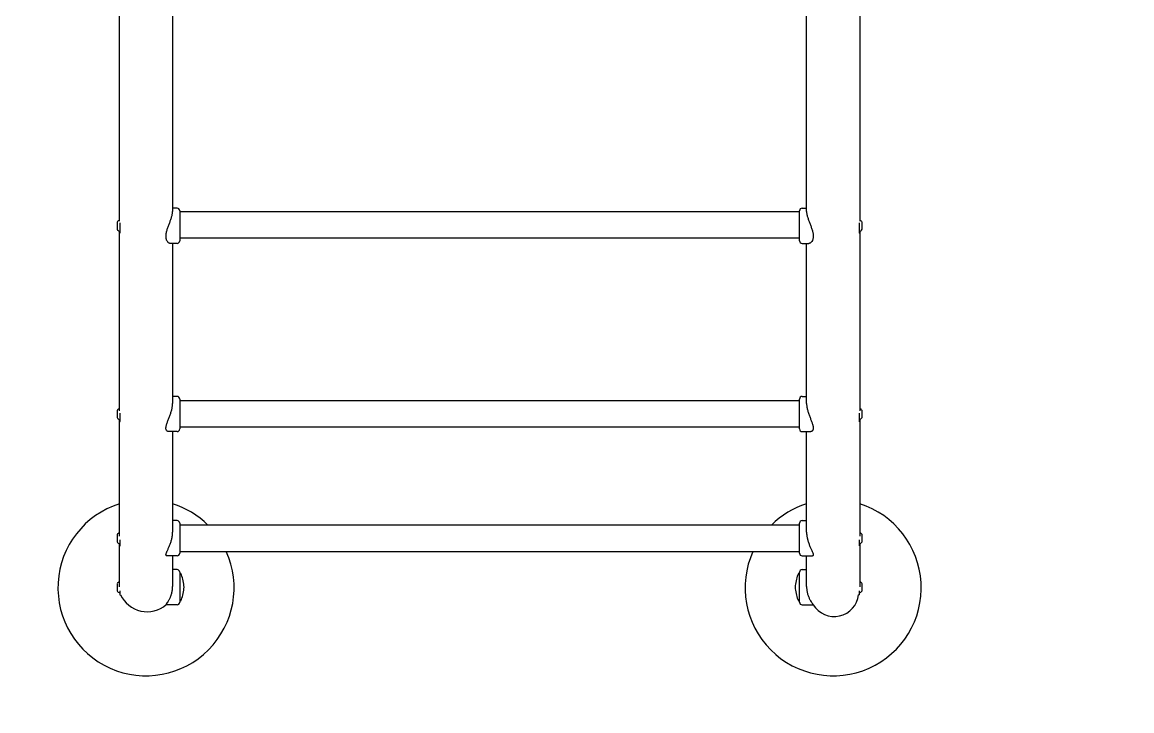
# Model space of a CAD drawing. Header units: millimetres. Extents: x -7616 to 421613, y 91067 to 341353.
# Drawn here: x 194363 to 195622, y 180523 to 181305 of the extents above; entities that cross this region are included whole.
import ezdxf

# ---------------------------------------------------------------- set-up
doc = ezdxf.new("R2010")
doc.units = ezdxf.units.MM
doc.header["$LTSCALE"] = 500
doc.header["$MEASUREMENT"] = 0
doc.linetypes.add('H0', pattern=[0.3, 0.2, -0.1])
doc.layers.add('e-plan', color=9, linetype='CONTINUOUS')

# ---------------------------------------------------------------- blocks, each defined once
blk = doc.blocks.new('A$C633402C3')
at = {"layer": 'e-plan'}
for p, q in [((121181.7, 89646.3), (121181.7, 89902.3)), ((122022, 89902.3), (122022, 89646.3)), ((121242, 89888.6), (121242, 89657.4)), ((121961.7, 89657.4), (121961.7, 89888.6)), ((121247, 89661.2), (121242, 89661.2)), ((121250, 89658.2), (121250, 89655.2)), ((121250, 89657.6), (121953.7, 89657.6)), ((121953.7, 89654.5), (121953.7, 89658.2)), ((121956.7, 89661.2), (121961.7, 89661.2)), ((121179, 89645.2), (121179, 89644.1)), ((121179, 89644.1), (121179, 89637.2)), ((121182, 89644.5), (121182, 89632.7)), ((121250, 89655.2), (121250, 89624.2)), ((121953.7, 89624.2), (121953.7, 89654.5)), ((122021.7, 89635.3), (122021.7, 89644.5)), ((122024.7, 89638.4), (122024.7, 89645.2)), ((121181.7, 89431.2), (121181.7, 89634.8)), ((121182, 89632.7), (121182.1, 89632.7)), ((122021.7, 89632.7), (122021.6, 89632.7)), ((122021.7, 89632.7), (122021.7, 89635.3)), ((122022, 89634.8), (122022, 89431.2)), ((122024.7, 89637.2), (122024.7, 89638.4)), ((121247, 89621.2), (121239.5, 89621.2)), ((121242, 89621.2), (121242, 89439.4)), ((121250, 89627.6), (121953.7, 89627.6)), ((121956.7, 89621.2), (121964.3, 89621.2)), ((121961.7, 89439.4), (121961.7, 89621.2)), ((121247, 89447.4), (121242, 89447.4)), ((121250, 89444.4), (121250, 89437.9)), ((121250, 89442.9), (121953.7, 89442.9)), ((121953.7, 89437), (121953.7, 89444.4)), ((121956.7, 89447.4), (121961.7, 89447.4)), ((121179, 89431.4), (121179, 89429.4)), ((121179, 89429.4), (121179, 89423.4)), ((121250, 89437.9), (121250, 89410.4)), ((121953.7, 89410.4), (121953.7, 89437)), ((122024.7, 89423.9), (122024.7, 89431.4)), ((121181.7, 89288.5), (121181.7, 89421)), ((121182, 89428.3), (121182, 89418.9)), ((121182, 89418.9), (121182.5, 89418.9)), ((122021.7, 89418.9), (122021.2, 89418.9)), ((122021.7, 89419.9), (122021.7, 89428.3)), ((122021.7, 89418.9), (122021.7, 89419.9)), ((122022, 89421), (122022, 89288.5)), ((122024.7, 89423.4), (122024.7, 89423.9)), ((121247, 89407.4), (121237.3, 89407.4)), ((121242, 89407.4), (121242, 89293.1)), ((121250, 89412.9), (121953.7, 89412.9)), ((121956.7, 89407.4), (121966.5, 89407.4)), ((121961.7, 89293.1), (121961.7, 89407.4)), ((121247, 89306.4), (121242, 89306.4)), ((121956.7, 89306.4), (121961.7, 89306.4)), ((121250, 89303.4), (121250, 89292.5)), ((121250, 89301.4), (121953.7, 89301.4)), ((121250, 89292.5), (121250, 89269.4)), ((121953.7, 89291.4), (121953.7, 89303.4)), ((121953.7, 89269.4), (121953.7, 89291.4)), ((121179, 89290.4), (121179, 89287.3)), ((121179, 89287.3), (121179, 89282.4)), ((121181.7, 89231), (121181.7, 89280)), ((121182, 89284.7), (121182, 89277.9)), ((122021.7, 89278), (122021.7, 89284.7)), ((122022, 89280), (122022, 89231)), ((122024.7, 89282.4), (122024.7, 89290.4)), ((122024.7, 89282.4), (122024.7, 89282.4)), ((121182, 89277.9), (121182.8, 89277.9)), ((121247, 89266.4), (121235.4, 89266.4)), ((121242, 89266.4), (121242, 89231.6)), ((121250, 89271.4), (121953.7, 89271.4)), ((121956.7, 89266.4), (121968.4, 89266.4)), ((121961.7, 89231.6), (121961.7, 89266.4)), ((122021.7, 89277.9), (122020.9, 89277.9)), ((122021.7, 89277.9), (122021.7, 89278)), ((121247, 89250.7), (121242, 89250.7)), ((121250, 89247.7), (121250, 89231.9)), ((121953.7, 89230.7), (121953.7, 89247.7)), ((121956.7, 89250.7), (121961.7, 89250.7)), ((121179, 89234.7), (121179, 89230.5)), ((121179, 89230.5), (121179, 89226.7)), ((121250, 89231.9), (121250, 89213.7)), ((121953.7, 89213.7), (121953.7, 89230.7)), ((122024.7, 89234.7), (122024.7, 89234.7)), ((122024.7, 89226.7), (122024.7, 89234.7)), ((121182, 89226.7), (121182, 89222.2)), ((121182, 89222.2), (121182.9, 89222.2)), ((122021.7, 89222.2), (122020.8, 89222.2)), ((122021.7, 89222.2), (122021.7, 89226.7)), ((121247, 89210.7), (121234.4, 89210.7)), ((121956.7, 89210.7), (121969.3, 89210.7))]:
    blk.add_line(p, q, dxfattribs=at)
blk.add_lwpolyline([(121601.9, 87628.4), (121991.9, 87628.4, 0.403069), (123590.7, 89167.3), (123590.7, 91505.1, 0.403069), (121991.9, 93044), (121601.9, 93044), (121211.8, 93044, 0.403069), (119613, 91505.1), (119613, 89167.3, 0.403069), (121211.8, 87628.4)], format="xyb", close=True, dxfattribs=at)
for centre, radius, start, end in [((121247, 89658.2), 3, 0, 90), ((121956.7, 89658.2), 3, 90, 180), ((121183.5, 89642.9), 5, 110.6129, 152.792), ((122020.3, 89642.9), 5, 27.208, 69.3871), ((121183.5, 89639.5), 5, 207.208, 252.3942), ((122020.3, 89639.5), 5, 287.6058, 332.792), ((121247, 89624.2), 3, 270, 0), ((121956.7, 89624.2), 3, 180, 270), ((121247, 89444.4), 3, 0, 90), ((121956.7, 89444.4), 3, 90, 180), ((121183.5, 89429.1), 5, 110.6129, 152.792), ((122020.3, 89429.1), 5, 27.208, 69.3871), ((121183.5, 89425.7), 5, 207.208, 253.1808), ((122020.3, 89425.7), 5, 286.8192, 332.792), ((121247, 89410.4), 3, 270, 0), ((121956.7, 89410.4), 3, 180, 270), ((121211.8, 89230.1), 100, 107.5257, 24.3528), ((121211.8, 89230.1), 100, 45.4267, 72.4304), ((121991.9, 89230.1), 100, 155.6472, 72.4743), ((121991.9, 89230.1), 100, 107.5696, 134.5733), ((121247, 89303.4), 3, 0, 90), ((121956.7, 89303.4), 3, 90, 180), ((121183.5, 89288.1), 5, 110.6129, 152.792), ((122020.3, 89288.1), 5, 27.208, 69.3871), ((121183.5, 89284.7), 5, 207.208, 253.1808), ((122020.3, 89284.7), 5, 286.8192, 332.792), ((121247, 89269.4), 3, 270, 0), ((121956.7, 89269.4), 3, 180, 270), ((121247, 89247.7), 3, 0, 90), ((121249.3, 89243.9), 2.93, 19.9383, 75.0143), ((121203, 89227.1), 52.1, 3.9763, 19.9383), ((122000.7, 89227.1), 52.1, 160.0617, 176.0237), ((121954.5, 89243.9), 2.93, 104.9857, 160.0617), ((121956.7, 89247.7), 3, 90, 180), ((121183.5, 89232.5), 5, 110.6129, 152.792), ((121203, 89234.4), 52.1, 340.0617, 356.0237), ((122000.7, 89234.4), 52.1, 183.9763, 199.9383), ((122020.3, 89232.5), 5, 27.208, 69.3871), ((121183.5, 89229), 5, 207.208, 253.1808), ((121213, 89235.9), 33, 204.4604, 310.7104), ((121249.3, 89217.6), 2.93, 284.9857, 340.0617), ((121954.5, 89217.6), 2.93, 199.9383, 255.0143), ((121993.1, 89225.4), 27.9, 211.6942, 353.4615), ((122020.3, 89229), 5, 286.8192, 332.792), ((121247, 89213.7), 3, 270, 0), ((121956.7, 89213.7), 3, 180, 270)]:
    blk.add_arc(centre, radius, start, end, dxfattribs=at)
for points, knots in [([(121239.5, 89621.2), (121239.3, 89621.2), (121239.1, 89621.2), (121238.6, 89621.3), (121238.4, 89621.4), (121237.7, 89621.8), (121237.2, 89622.1), (121236.5, 89622.9), (121236.3, 89623.1), (121235.9, 89623.7), (121235.7, 89624), (121235.3, 89624.8), (121235.1, 89625.1), (121234.9, 89625.8), (121234.9, 89626), (121234.8, 89626.4), (121234.7, 89626.6), (121234.5, 89627.8), (121234.4, 89628.9), (121234.5, 89630.2), (121234.5, 89630.5), (121234.5, 89631.1), (121234.6, 89631.4), (121234.7, 89632.3), (121234.8, 89632.9), (121235.1, 89634.1), (121235.2, 89634.8), (121235.6, 89636), (121235.7, 89636.6), (121236.4, 89638.6), (121236.8, 89639.8), (121237.5, 89641.7), (121237.8, 89642.4), (121238.2, 89643.6), (121238.5, 89644.2), (121239.2, 89646.1), (121239.6, 89647.3), (121240.2, 89649.1), (121240.4, 89649.7), (121240.8, 89650.9), (121241, 89651.5), (121241.3, 89652.6), (121241.4, 89653.1), (121241.6, 89654.2), (121241.7, 89654.7), (121242, 89656), (121242, 89656.7), (121242, 89657.4)], [0.04150732, 0.04150732, 0.04150732, 0.04150732, 0.04352274, 0.04352274, 0.04553817, 0.04553817, 0.04956902, 0.04956902, 0.05158444, 0.05158444, 0.05359986, 0.05359986, 0.05561529, 0.05561529, 0.056623, 0.056623, 0.05763071, 0.05763071, 0.06166156, 0.06166156, 0.06266927, 0.06266927, 0.06367699, 0.06367699, 0.06569241, 0.06569241, 0.06770783, 0.06770783, 0.06972326, 0.06972326, 0.07375411, 0.07375411, 0.07576953, 0.07576953, 0.07778495, 0.07778495, 0.0818158, 0.0818158, 0.08383123, 0.08383123, 0.08584665, 0.08584665, 0.08786207, 0.08786207, 0.0898775, 0.0898775, 0.09332813, 0.09332813, 0.09332813, 0.09332813]), ([(121961.7, 89657.4), (121961.7, 89657.2), (121961.7, 89656.9), (121961.8, 89656.2), (121961.8, 89655.7), (121962, 89654.8), (121962.1, 89654.3), (121962.2, 89653.5), (121962.3, 89653.2), (121962.4, 89652.7), (121962.5, 89652.4), (121962.9, 89651), (121963.2, 89649.9), (121963.9, 89648.1), (121964.1, 89647.4), (121964.5, 89646.2), (121964.8, 89645.6), (121965.5, 89643.7), (121965.9, 89642.5), (121966.4, 89641.2)], [0.16526052, 0.16526052, 0.16526052, 0.16526052, 0.16654521, 0.16654521, 0.16856763, 0.16856763, 0.17059005, 0.17059005, 0.17160126, 0.17160126, 0.17261248, 0.17261248, 0.17665732, 0.17665732, 0.17867974, 0.17867974, 0.18070217, 0.18070217, 0.18474701, 0.18474701, 0.18474701, 0.18474701]), ([(121966.4, 89641.2), (121966.9, 89639.9), (121967.3, 89638.6), (121968, 89636.8), (121968.1, 89636.1), (121968.4, 89635.2), (121968.5, 89634.9), (121968.6, 89634.3), (121968.7, 89633.9), (121969.1, 89632.4), (121969.2, 89631.2), (121969.3, 89629.8), (121969.3, 89629.5), (121969.3, 89629), (121969.3, 89628.7), (121969.2, 89627.9), (121969.2, 89627.4), (121969, 89626.5), (121968.9, 89626), (121968.6, 89625.2), (121968.5, 89624.8), (121967.9, 89623.7), (121967.5, 89623.2), (121966.8, 89622.4), (121966.6, 89622.2), (121966.1, 89621.8), (121965.9, 89621.7), (121965.4, 89621.4), (121965.2, 89621.4), (121964.7, 89621.2), (121964.5, 89621.2), (121964.2, 89621.2), (121964.2, 89621.2), (121964.2, 89621.2)], [0.0554057, 0.0554057, 0.0554057, 0.0554057, 0.05944469, 0.05944469, 0.06146418, 0.06146418, 0.06247393, 0.06247393, 0.06348367, 0.06348367, 0.06752266, 0.06752266, 0.06853241, 0.06853241, 0.06954215, 0.06954215, 0.07156165, 0.07156165, 0.07358114, 0.07358114, 0.07560063, 0.07560063, 0.07963962, 0.07963962, 0.08165912, 0.08165912, 0.08367861, 0.08367861, 0.0856981, 0.0856981, 0.0877176, 0.0877176, 0.08782678, 0.08782678, 0.08782678, 0.08782678]), ([(121237.3, 89407.4), (121236.8, 89407.4), (121236.4, 89407.5), (121235.8, 89407.9), (121235.6, 89408), (121235.3, 89408.3), (121235.2, 89408.4), (121235.1, 89408.6), (121235, 89408.7), (121234.7, 89409.4), (121234.5, 89410), (121234.4, 89410.9), (121234.4, 89411.1), (121234.4, 89411.5), (121234.4, 89411.8), (121234.5, 89412.4), (121234.6, 89412.9), (121234.7, 89413.8), (121234.8, 89414.3), (121235.1, 89415.3), (121235.3, 89415.9), (121235.8, 89417.5), (121236.2, 89418.6), (121236.9, 89420.4), (121237.1, 89421), (121237.6, 89422.3), (121237.9, 89422.9), (121238.3, 89424.1), (121238.6, 89424.7), (121239, 89426), (121239.3, 89426.6), (121239.9, 89428.6), (121240.3, 89429.8), (121240.9, 89431.7), (121241, 89432.4), (121241.3, 89433.3), (121241.3, 89433.7), (121241.5, 89434.3), (121241.5, 89434.6), (121241.8, 89436.1), (121241.9, 89437.3), (121242, 89438.8), (121242, 89439.1), (121242, 89439.4)], [0.0554057, 0.0554057, 0.0554057, 0.0554057, 0.05944469, 0.05944469, 0.06146418, 0.06146418, 0.06247393, 0.06247393, 0.06348367, 0.06348367, 0.06752266, 0.06752266, 0.06853241, 0.06853241, 0.06954215, 0.06954215, 0.07156165, 0.07156165, 0.07358114, 0.07358114, 0.07560063, 0.07560063, 0.07963962, 0.07963962, 0.08165912, 0.08165912, 0.08367861, 0.08367861, 0.0856981, 0.0856981, 0.0877176, 0.0877176, 0.09175658, 0.09175658, 0.09377608, 0.09377608, 0.09478582, 0.09478582, 0.09579557, 0.09579557, 0.09983456, 0.09983456, 0.10097028, 0.10097028, 0.10097028, 0.10097028]), ([(121961.7, 89439.4), (121961.7, 89439.1), (121961.7, 89438.9), (121961.8, 89438), (121961.8, 89437.5), (121961.9, 89436.3), (121962, 89435.7), (121962.4, 89433.8), (121962.6, 89432.5), (121963.2, 89430.6), (121963.4, 89430), (121963.8, 89428.7), (121964, 89428), (121964.2, 89427.4)], [0.1574589, 0.1574589, 0.1574589, 0.1574589, 0.15845493, 0.15845493, 0.1604724, 0.1604724, 0.16248986, 0.16248986, 0.16652479, 0.16652479, 0.16854225, 0.16854225, 0.17055971, 0.17055971, 0.17055971, 0.17055971]), ([(121964.2, 89427.4), (121964.4, 89426.7), (121964.7, 89426.1), (121965.1, 89424.8), (121965.4, 89424.2), (121966.1, 89422.3), (121966.6, 89421.1), (121967.2, 89419.4), (121967.5, 89418.8), (121967.9, 89417.6), (121968.1, 89417.1), (121968.4, 89416), (121968.6, 89415.4), (121968.8, 89414.7), (121968.9, 89414.4), (121969, 89413.9), (121969, 89413.7), (121969.3, 89412.4), (121969.3, 89411.6), (121969.3, 89410.6), (121969.3, 89410.5), (121969.2, 89410.1), (121969.2, 89409.9), (121969.1, 89409.5), (121968.9, 89409.2), (121968.7, 89408.7), (121968.5, 89408.4), (121968.2, 89408.1), (121968, 89407.9), (121967.4, 89407.5), (121966.9, 89407.4), (121966.4, 89407.4), (121966.4, 89407.4), (121966.4, 89407.4)], [0.04150732, 0.04150732, 0.04150732, 0.04150732, 0.04352274, 0.04352274, 0.04553817, 0.04553817, 0.04956902, 0.04956902, 0.05158444, 0.05158444, 0.05359986, 0.05359986, 0.05561529, 0.05561529, 0.056623, 0.056623, 0.05763071, 0.05763071, 0.06166156, 0.06166156, 0.06266927, 0.06266927, 0.06367699, 0.06367699, 0.06569241, 0.06569241, 0.06770783, 0.06770783, 0.06972326, 0.06972326, 0.07375411, 0.07375411, 0.07386635, 0.07386635, 0.07386635, 0.07386635]), ([(121235.4, 89266.4), (121235.2, 89266.4), (121235, 89266.4), (121234.8, 89266.5), (121234.7, 89266.6), (121234.5, 89266.9), (121234.5, 89267.1), (121234.4, 89267.4), (121234.4, 89267.5), (121234.4, 89267.7), (121234.5, 89267.8), (121234.6, 89268.5), (121234.7, 89269.2), (121235.1, 89270.1), (121235.2, 89270.3), (121235.4, 89270.7), (121235.4, 89270.9), (121235.7, 89271.5), (121235.9, 89272), (121236.3, 89272.9), (121236.5, 89273.4), (121237, 89274.4), (121237.2, 89274.9), (121238, 89276.5), (121238.4, 89277.6), (121239.1, 89279.4), (121239.4, 89280), (121239.8, 89281.2), (121240, 89281.8), (121240.6, 89283.7), (121241, 89285), (121241.3, 89286.7), (121241.4, 89287), (121241.5, 89287.7), (121241.6, 89288), (121241.7, 89289), (121241.8, 89289.7), (121241.9, 89291), (121242, 89291.6), (121242, 89292.6), (121242, 89292.8), (121242, 89293.1)], [0.07241285, 0.07241285, 0.07241285, 0.07241285, 0.07443361, 0.07443361, 0.07645437, 0.07645437, 0.07847512, 0.07847512, 0.0794855, 0.0794855, 0.08049588, 0.08049588, 0.0845374, 0.0845374, 0.08554778, 0.08554778, 0.08655816, 0.08655816, 0.08857892, 0.08857892, 0.09059967, 0.09059967, 0.09262043, 0.09262043, 0.09666195, 0.09666195, 0.09868271, 0.09868271, 0.10070346, 0.10070346, 0.10474498, 0.10474498, 0.10575536, 0.10575536, 0.10676574, 0.10676574, 0.1087865, 0.1087865, 0.11080726, 0.11080726, 0.11172492, 0.11172492, 0.11172492, 0.11172492]), ([(121961.7, 89293.1), (121961.7, 89292.9), (121961.7, 89292.6), (121961.8, 89291.7), (121961.8, 89291), (121962, 89289), (121962.2, 89287.7), (121962.5, 89286.4)], [0.14698297, 0.14698297, 0.14698297, 0.14698297, 0.147840554, 0.147840554, 0.149859628, 0.149859628, 0.153897776, 0.153897776, 0.153897776, 0.153897776]), ([(121962.5, 89286.4), (121962.6, 89286), (121962.6, 89285.7), (121962.8, 89285), (121962.9, 89284.7), (121963.1, 89283.7), (121963.3, 89283.1), (121963.7, 89281.8), (121963.9, 89281.2), (121964.4, 89280), (121964.6, 89279.4), (121965.3, 89277.6), (121965.8, 89276.5), (121966.5, 89274.9), (121966.7, 89274.4), (121967.2, 89273.4), (121967.4, 89272.9), (121968, 89271.5), (121968.4, 89270.7), (121968.8, 89269.7), (121968.8, 89269.5), (121969, 89269.2), (121969, 89269), (121969.2, 89268.5), (121969.2, 89268.2), (121969.3, 89267.8), (121969.3, 89267.7), (121969.3, 89267.5), (121969.3, 89267.4), (121969.3, 89267.1), (121969.2, 89266.9), (121969.1, 89266.6), (121969, 89266.5), (121968.7, 89266.4), (121968.6, 89266.4), (121968.4, 89266.4)], [0.02467936, 0.02467936, 0.02467936, 0.02467936, 0.02568886, 0.02568886, 0.02669836, 0.02669836, 0.02871736, 0.02871736, 0.03073636, 0.03073636, 0.03275537, 0.03275537, 0.03679337, 0.03679337, 0.03881237, 0.03881237, 0.04083137, 0.04083137, 0.04486937, 0.04486937, 0.04587888, 0.04587888, 0.04688838, 0.04688838, 0.04890738, 0.04890738, 0.04991688, 0.04991688, 0.05092638, 0.05092638, 0.05294538, 0.05294538, 0.05496438, 0.05496438, 0.05697863, 0.05697863, 0.05697863, 0.05697863]), ([(121234.4, 89210.7), (121234.4, 89210.7), (121234.4, 89210.8), (121234.4, 89210.8), (121234.5, 89210.8), (121234.5, 89210.9), (121234.6, 89211), (121234.8, 89211.3), (121234.9, 89211.5), (121235.2, 89211.9), (121235.3, 89212.1), (121235.9, 89212.9), (121236.3, 89213.5), (121237, 89214.5), (121237.2, 89214.9), (121237.7, 89215.7), (121237.9, 89216.2), (121238.7, 89217.5), (121239.1, 89218.5), (121239.7, 89219.8), (121239.8, 89220.1), (121240, 89220.6), (121240.1, 89220.9), (121240.4, 89221.8), (121240.6, 89222.4), (121241.1, 89224.1), (121241.4, 89225.4), (121241.8, 89228), (121242, 89229.4), (121242, 89231), (121242, 89231.3), (121242, 89231.6)], [0.05012356, 0.05012356, 0.05012356, 0.05012356, 0.0511315, 0.0511315, 0.05213944, 0.05213944, 0.05415531, 0.05415531, 0.05617119, 0.05617119, 0.05818706, 0.05818706, 0.06221882, 0.06221882, 0.06423469, 0.06423469, 0.06625057, 0.06625057, 0.07028232, 0.07028232, 0.07129026, 0.07129026, 0.07229819, 0.07229819, 0.07431407, 0.07431407, 0.07834582, 0.07834582, 0.08237757, 0.08237757, 0.0832967, 0.0832967, 0.0832967, 0.0832967]), ([(121961.7, 89230.7), (121961.8, 89230.1), (121961.8, 89229.4), (121961.9, 89228.4), (121961.9, 89228.1), (121962, 89227.4), (121962.1, 89227.1), (121962.3, 89225.4), (121962.6, 89224.2), (121963.3, 89221.7), (121963.7, 89220.6), (121964.4, 89219), (121964.6, 89218.5), (121965.1, 89217.5), (121965.3, 89217), (121966, 89215.7), (121966.5, 89214.9), (121967.2, 89213.8), (121967.4, 89213.5), (121967.8, 89212.9), (121968, 89212.6), (121968.4, 89212.1), (121968.6, 89211.9), (121968.9, 89211.5), (121969, 89211.3), (121969.3, 89210.9), (121969.3, 89210.7), (121969.3, 89210.7)], [0.04698782, 0.04698782, 0.04698782, 0.04698782, 0.04901006, 0.04901006, 0.05002118, 0.05002118, 0.0510323, 0.0510323, 0.05507678, 0.05507678, 0.05912126, 0.05912126, 0.0611435, 0.0611435, 0.06316573, 0.06316573, 0.06721021, 0.06721021, 0.06923245, 0.06923245, 0.07125469, 0.07125469, 0.07327693, 0.07327693, 0.07529917, 0.07529917, 0.07931683, 0.07931683, 0.07931683, 0.07931683])]:
    blk.add_open_spline(points, degree=3, knots=knots, dxfattribs=at)
blk.add_open_spline([(121961.7, 89231.6), (121961.7, 89231.3), (121961.7, 89231), (121961.7, 89230.7)], degree=3, dxfattribs=at)

msp = doc.modelspace()

# ---------------------------------------------------------------- block references
at = {"layer": 'e-plan', "linetype": 'H0'}
msp.add_blockref('A$C633402C3', (73291.5, 91432.6), dxfattribs=at)

doc.saveas('drawing.dxf')
